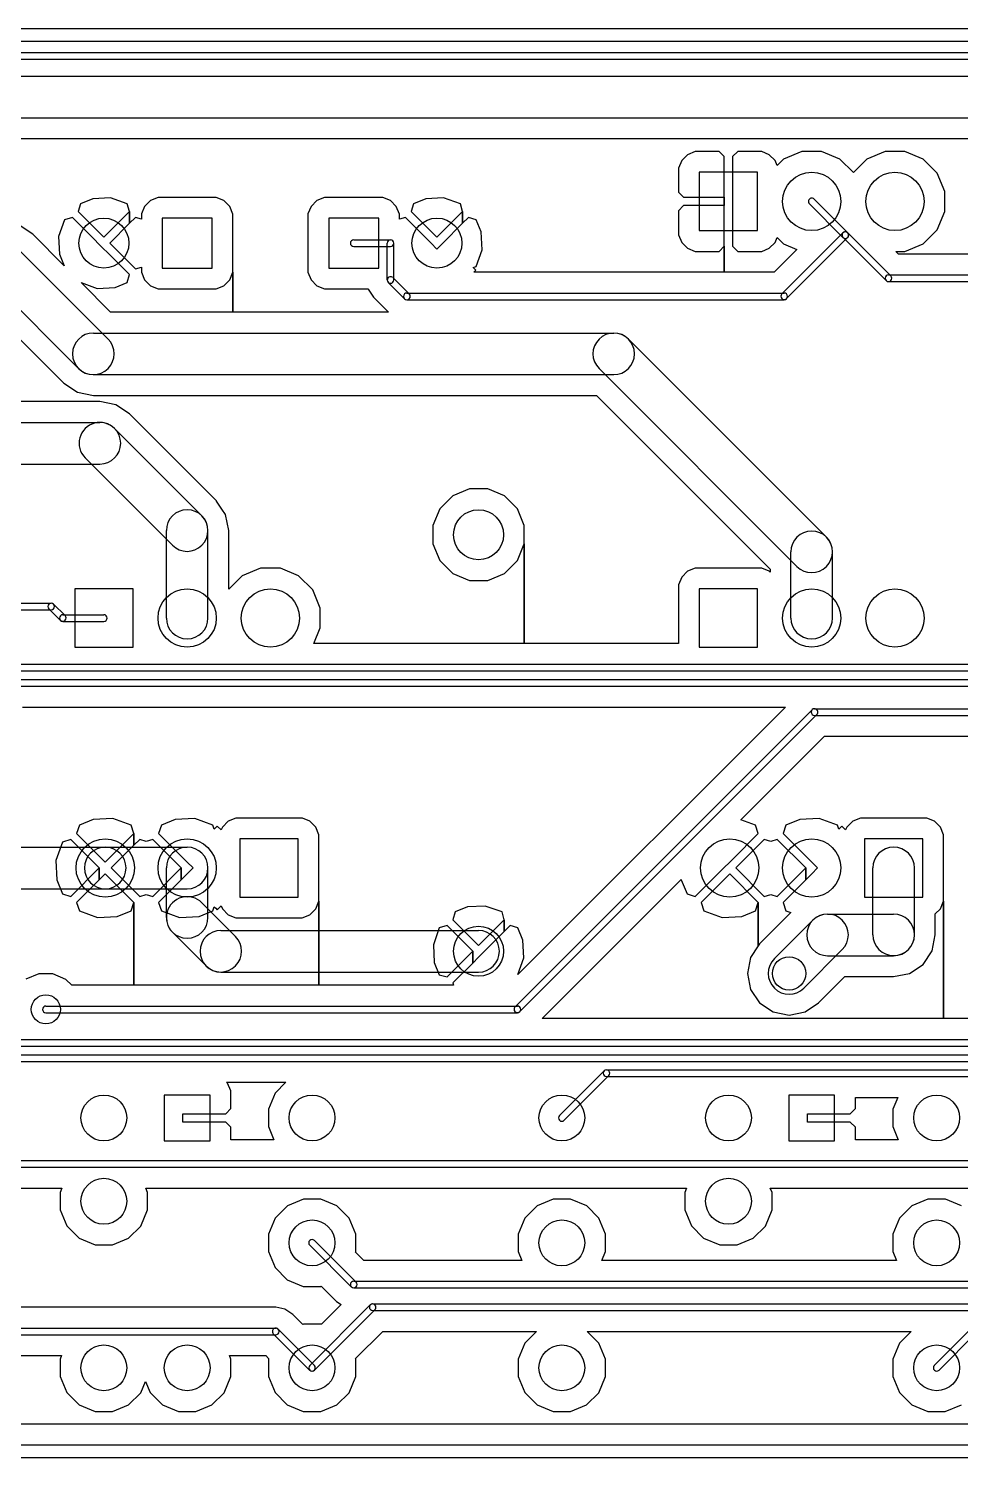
# Model space of a CAD drawing. Extents: x 9925 to 76075, y 35595 to 52745.
# Drawn here: x 33596 to 44786, y 35595 to 52745 of the extents above; entities that cross this region are included whole.
import ezdxf

# ---------------------------------------------------------------- set-up
doc = ezdxf.new("R2010")
doc.units = 0
doc.layers.add('BLACK', color=1, linetype='CONTINUOUS')

msp = doc.modelspace()

# ---------------------------------------------------------------- linework, layer by layer
at = {"layer": 'BLACK'}
for p, q in [((10000, 52745), (75000, 52745)), ((10000, 52595), (75000, 52595)), ((22748, 52458), (47752, 52458)), ((22748, 52378), (47752, 52378)), ((31246, 52174), (46246, 52174)), ((31246, 51674), (46246, 51674)), ((32549, 51424), (46033, 51424)), ((32549, 51424), (46033, 51424)), ((41439, 51161), (41401, 51069)), ((41439, 51161), (41401, 51069)), ((41509, 51231), (41439, 51161)), ((41509, 51231), (41439, 51161)), ((41600, 51269), (41509, 51231)), ((41600, 51269), (41509, 51231)), ((41699, 51269), (41600, 51269)), ((41699, 51269), (41600, 51269)), ((41888, 51270), (41699, 51269)), ((41888, 51270), (41699, 51269)), ((41950, 51208), (41888, 51270)), ((41950, 51208), (41888, 51270)), ((41950, 50720), (41950, 51208)), ((41950, 50720), (41950, 51208)), ((42112, 51270), (42050, 51208)), ((42112, 51270), (42050, 51208)), ((42050, 51208), (42050, 50770)), ((42050, 51208), (42050, 50770)), ((42301, 51269), (42112, 51270)), ((42301, 51269), (42112, 51270)), ((42400, 51269), (42301, 51269)), ((42400, 51269), (42301, 51269)), ((42491, 51231), (42400, 51269)), ((42491, 51231), (42400, 51269)), ((42561, 51161), (42491, 51231)), ((42561, 51161), (42491, 51231)), ((42585, 51103), (42561, 51161)), ((42585, 51103), (42561, 51161)), ((42661, 51178), (42585, 51103)), ((42661, 51178), (42585, 51103)), ((42881, 51269), (42661, 51178)), ((42881, 51269), (42661, 51178)), ((43119, 51269), (42881, 51269)), ((43119, 51269), (42881, 51269)), ((43339, 51178), (43119, 51269)), ((43339, 51178), (43119, 51269)), ((43500, 51017), (43339, 51178)), ((43500, 51017), (43339, 51178)), ((43661, 51178), (43500, 51017)), ((43661, 51178), (43500, 51017)), ((43881, 51269), (43661, 51178)), ((43881, 51269), (43661, 51178)), ((44119, 51269), (43881, 51269)), ((44119, 51269), (43881, 51269)), ((44339, 51178), (44119, 51269)), ((44339, 51178), (44119, 51269)), ((44508, 51009), (44339, 51178)), ((44508, 51009), (44339, 51178)), ((41401, 51069), (41400, 50782)), ((41401, 51069), (41400, 50782)), ((42350, 51020), (41650, 51020)), ((41650, 51020), (41650, 50320)), ((42350, 50320), (42350, 51020)), ((44599, 50789), (44508, 51009)), ((44599, 50789), (44508, 51009)), ((41400, 50782), (41462, 50720)), ((41400, 50782), (41462, 50720)), ((42050, 50770), (42050, 50720)), ((42050, 50770), (42050, 50720)), ((44599, 50551), (44599, 50789)), ((44599, 50551), (44599, 50789)), ((34219, 50642), (34192, 50548)), ((34219, 50642), (34192, 50548)), ((34366, 50702), (34219, 50642)), ((34366, 50702), (34219, 50642)), ((34579, 50713), (34366, 50702)), ((34579, 50713), (34366, 50702)), ((34781, 50642), (34579, 50713)), ((34781, 50642), (34579, 50713)), ((34808, 50548), (34781, 50642)), ((34808, 50548), (34781, 50642)), ((34989, 50611), (34951, 50520)), ((34989, 50611), (34951, 50520)), ((35059, 50681), (34989, 50611)), ((35059, 50681), (34989, 50611)), ((35151, 50719), (35059, 50681)), ((35151, 50719), (35059, 50681)), ((35751, 50719), (35151, 50719)), ((35751, 50719), (35151, 50719)), ((35850, 50719), (35751, 50719)), ((35850, 50719), (35751, 50719)), ((35941, 50681), (35850, 50719)), ((35941, 50681), (35850, 50719)), ((36011, 50611), (35941, 50681)), ((36011, 50611), (35941, 50681)), ((36049, 50519), (36011, 50611)), ((36049, 50519), (36011, 50611)), ((36989, 50611), (36951, 50520)), ((36989, 50611), (36951, 50520)), ((37059, 50681), (36989, 50611)), ((37059, 50681), (36989, 50611)), ((37151, 50719), (37059, 50681)), ((37151, 50719), (37059, 50681)), ((37751, 50719), (37151, 50719)), ((37751, 50719), (37151, 50719)), ((37850, 50719), (37751, 50719)), ((37850, 50719), (37751, 50719)), ((37941, 50681), (37850, 50719)), ((37941, 50681), (37850, 50719)), ((38011, 50611), (37941, 50681)), ((38011, 50611), (37941, 50681)), ((38049, 50519), (38011, 50611)), ((38049, 50519), (38011, 50611)), ((38219, 50642), (38192, 50548)), ((38219, 50642), (38192, 50548)), ((38366, 50702), (38219, 50642)), ((38366, 50702), (38219, 50642)), ((38579, 50713), (38366, 50702)), ((38579, 50713), (38366, 50702)), ((38781, 50642), (38579, 50713)), ((38781, 50642), (38579, 50713)), ((38808, 50548), (38781, 50642)), ((38808, 50548), (38781, 50642)), ((41462, 50620), (41400, 50558)), ((41462, 50620), (41400, 50558)), ((41462, 50720), (41950, 50720)), ((41462, 50720), (41950, 50720)), ((41950, 50620), (41462, 50620)), ((41950, 50620), (41462, 50620)), ((41950, 50620), (41950, 50720)), ((41950, 50720), (41950, 50620)), ((41950, 50620), (41950, 50720)), ((41950, 50720), (41950, 50620)), ((41950, 50132), (41950, 50620)), ((41950, 50132), (41950, 50620)), ((42050, 50720), (42050, 50620)), ((42050, 50720), (42050, 50620)), ((42050, 50620), (42050, 50570)), ((42050, 50620), (42050, 50570)), ((43375, 50238), (42972, 50641)), ((43432, 50295), (43029, 50698)), ((34028, 50451), (33957, 50249)), ((34028, 50451), (33957, 50249)), ((34122, 50478), (34028, 50451)), ((34122, 50478), (34028, 50451)), ((34394, 50205), (34122, 50478)), ((34394, 50205), (34122, 50478)), ((34192, 50548), (34500, 50241)), ((34192, 50548), (34500, 50241)), ((34500, 50241), (34808, 50548)), ((34500, 50241), (34808, 50548)), ((34808, 50408), (34808, 50548)), ((34808, 50548), (34808, 50408)), ((34808, 50408), (34808, 50548)), ((34808, 50548), (34808, 50408)), ((34878, 50478), (34808, 50408)), ((34878, 50478), (34808, 50408)), ((34951, 50458), (34878, 50478)), ((34951, 50458), (34878, 50478)), ((34951, 50520), (34951, 50458)), ((34951, 50520), (34951, 50458)), ((35800, 50470), (35200, 50470)), ((35200, 50470), (35200, 49870)), ((35800, 49870), (35800, 50470)), ((36049, 49919), (36049, 50519)), ((36049, 49919), (36049, 50519)), ((36951, 50520), (36951, 50421)), ((36951, 50520), (36951, 50421)), ((36951, 50421), (36951, 49821)), ((36951, 50421), (36951, 49821)), ((37200, 50470), (37200, 49870)), ((37800, 50470), (37200, 50470)), ((37800, 49870), (37800, 50470)), ((38049, 50458), (38049, 50519)), ((38049, 50458), (38049, 50519)), ((38122, 50478), (38049, 50458)), ((38122, 50478), (38049, 50458)), ((38394, 50205), (38122, 50478)), ((38394, 50205), (38122, 50478)), ((38192, 50548), (38500, 50241)), ((38192, 50548), (38500, 50241)), ((38500, 50241), (38808, 50548)), ((38500, 50241), (38808, 50548)), ((38808, 50408), (38808, 50548)), ((38808, 50548), (38808, 50408)), ((38808, 50408), (38808, 50548)), ((38808, 50548), (38808, 50408)), ((38878, 50478), (38808, 50408)), ((38878, 50478), (38808, 50408)), ((38972, 50451), (38878, 50478)), ((38972, 50451), (38878, 50478)), ((39032, 50304), (38972, 50451)), ((39032, 50304), (38972, 50451)), ((41400, 50558), (41401, 50271)), ((41400, 50558), (41401, 50271)), ((42050, 50570), (42050, 50132)), ((42050, 50570), (42050, 50132)), ((44508, 50331), (44599, 50551)), ((44508, 50331), (44599, 50551)), ((33645, 50278), (33483, 50386)), ((33645, 50278), (33483, 50386)), ((34024, 49899), (33645, 50278)), ((34024, 49899), (33645, 50278)), ((34808, 50408), (34571, 50170)), ((34808, 50408), (34571, 50170)), ((38808, 50408), (38571, 50170)), ((38808, 50408), (38571, 50170)), ((39043, 50091), (39032, 50304)), ((39043, 50091), (39032, 50304)), ((41401, 50271), (41439, 50179)), ((41401, 50271), (41439, 50179)), ((41650, 50320), (42350, 50320)), ((43375, 50294), (42641, 49560)), ((43950, 49776), (43432, 50294)), ((44339, 50162), (44508, 50331)), ((44339, 50162), (44508, 50331)), ((33468, 50101), (34550, 49019)), ((33957, 50249), (33968, 50036)), ((33957, 50249), (33968, 50036)), ((34429, 50170), (34394, 50205)), ((34429, 50170), (34394, 50205)), ((34500, 50099), (34429, 50170)), ((34500, 50099), (34429, 50170)), ((34535, 50064), (34500, 50099)), ((34535, 50064), (34500, 50099)), ((34571, 50170), (34878, 49862)), ((34571, 50170), (34878, 49862)), ((37500, 50210), (37942, 50210)), ((37500, 50130), (37942, 50130)), ((37903, 49728), (37903, 50170)), ((37983, 49728), (37983, 50170)), ((38429, 50170), (38394, 50205)), ((38429, 50170), (38394, 50205)), ((38500, 50099), (38429, 50170)), ((38500, 50099), (38429, 50170)), ((38571, 50170), (38500, 50099)), ((38571, 50170), (38500, 50099)), ((38972, 49889), (39043, 50091)), ((38972, 49889), (39043, 50091)), ((41439, 50179), (41509, 50109)), ((41439, 50179), (41509, 50109)), ((41509, 50109), (41600, 50071)), ((41509, 50109), (41600, 50071)), ((41888, 50070), (41950, 50132)), ((41888, 50070), (41950, 50132)), ((41950, 49821), (41950, 50132)), ((41950, 50132), (41950, 49821)), ((41950, 49821), (41950, 50132)), ((41950, 50132), (41950, 49821)), ((42050, 50132), (42112, 50070)), ((42050, 50132), (42112, 50070)), ((42400, 50071), (42491, 50109)), ((42400, 50071), (42491, 50109)), ((42491, 50109), (42561, 50179)), ((42491, 50109), (42561, 50179)), ((42822, 50095), (42549, 49821)), ((42822, 50095), (42549, 49821)), ((42561, 50179), (42585, 50238)), ((42561, 50179), (42585, 50238)), ((42585, 50238), (42661, 50162)), ((42585, 50238), (42661, 50162)), ((42661, 50162), (42822, 50095)), ((42661, 50162), (42822, 50095)), ((43431, 50238), (42697, 49504)), ((43894, 49720), (43376, 50238)), ((44119, 50071), (44339, 50162)), ((44119, 50071), (44339, 50162)), ((33968, 50036), (34024, 49899)), ((33968, 50036), (34024, 49899)), ((34808, 49792), (34535, 50064)), ((34808, 49792), (34535, 50064)), ((36049, 49820), (36049, 49919)), ((36049, 49820), (36049, 49919)), ((41600, 50071), (41699, 50071)), ((41600, 50071), (41699, 50071)), ((41699, 50071), (41888, 50070)), ((41699, 50071), (41888, 50070)), ((42112, 50070), (42301, 50071)), ((42112, 50070), (42301, 50071)), ((42301, 50071), (42400, 50071)), ((42301, 50071), (42400, 50071)), ((44042, 50038), (44009, 50071)), ((44009, 50071), (44119, 50071)), ((44042, 50038), (44009, 50071)), ((44009, 50071), (44119, 50071)), ((49068, 50038), (44042, 50038)), ((49068, 50038), (44042, 50038)), ((33114, 49747), (34196, 48665)), ((34781, 49698), (34808, 49792)), ((34781, 49698), (34808, 49792)), ((34878, 49862), (34951, 49883)), ((34878, 49862), (34951, 49883)), ((34951, 49883), (34951, 49821)), ((34951, 49883), (34951, 49821)), ((34951, 49821), (34989, 49729)), ((34951, 49821), (34989, 49729)), ((35200, 49870), (35800, 49870)), ((36011, 49729), (36049, 49820)), ((36011, 49729), (36049, 49820)), ((36049, 49341), (36049, 49820)), ((36049, 49820), (36049, 49341)), ((36049, 49341), (36049, 49820)), ((36049, 49820), (36049, 49341)), ((36951, 49821), (36989, 49729)), ((36951, 49821), (36989, 49729)), ((37200, 49870), (37800, 49870)), ((38167, 49560), (37972, 49755)), ((38933, 49878), (38972, 49889)), ((38933, 49878), (38972, 49889)), ((38966, 49845), (38933, 49878)), ((38966, 49845), (38933, 49878)), ((38942, 49821), (38966, 49845)), ((38942, 49821), (38966, 49845)), ((39043, 49821), (38942, 49821)), ((39043, 49821), (38942, 49821)), ((41950, 49821), (39043, 49821)), ((41950, 49821), (39043, 49821)), ((42549, 49821), (41950, 49821)), ((42549, 49821), (41950, 49821)), ((43922, 49788), (52420, 49788)), ((34581, 49341), (34227, 49696)), ((34227, 49696), (34421, 49627)), ((34581, 49341), (34227, 49696)), ((34227, 49696), (34421, 49627)), ((34421, 49627), (34634, 49638)), ((34421, 49627), (34634, 49638)), ((34634, 49638), (34781, 49698)), ((34634, 49638), (34781, 49698)), ((34989, 49729), (35059, 49659)), ((34989, 49729), (35059, 49659)), ((35059, 49659), (35150, 49621)), ((35059, 49659), (35150, 49621)), ((35150, 49621), (35249, 49621)), ((35150, 49621), (35249, 49621)), ((35249, 49621), (35849, 49621)), ((35249, 49621), (35849, 49621)), ((35849, 49621), (35941, 49659)), ((35849, 49621), (35941, 49659)), ((35941, 49659), (36011, 49729)), ((35941, 49659), (36011, 49729)), ((36989, 49729), (37059, 49659)), ((36989, 49729), (37059, 49659)), ((37059, 49659), (37150, 49621)), ((37059, 49659), (37150, 49621)), ((37150, 49621), (37249, 49621)), ((37150, 49621), (37249, 49621)), ((37249, 49621), (37674, 49621)), ((37249, 49621), (37674, 49621)), ((37674, 49621), (37675, 49616)), ((37674, 49621), (37675, 49616)), ((37675, 49616), (37738, 49522)), ((37675, 49616), (37738, 49522)), ((38110, 49503), (37915, 49698)), ((38139, 49571), (42669, 49571)), ((43922, 49708), (52420, 49708)), ((33083, 49424), (34018, 48490)), ((33083, 49424), (34018, 48490)), ((37738, 49522), (37919, 49341)), ((37738, 49522), (37919, 49341)), ((38139, 49491), (42669, 49491)), ((36049, 49341), (34581, 49341)), ((36049, 49341), (34581, 49341)), ((37919, 49341), (36049, 49341)), ((37919, 49341), (36049, 49341)), ((34374, 49091), (40622, 49091)), ((40800, 49018), (43176, 46642)), ((34374, 48591), (40622, 48591)), ((40446, 48664), (42822, 46288)), ((34018, 48490), (34020, 48487)), ((34018, 48490), (34020, 48487)), ((34020, 48487), (34182, 48380)), ((34020, 48487), (34182, 48380)), ((34182, 48380), (34183, 48379)), ((34182, 48380), (34183, 48379)), ((34183, 48379), (34374, 48341)), ((34183, 48379), (34374, 48341)), ((34447, 48268), (32550, 48268)), ((34447, 48268), (32550, 48268)), ((34374, 48341), (40415, 48341)), ((34374, 48341), (40415, 48341)), ((34452, 48269), (34447, 48268)), ((34452, 48269), (34447, 48268)), ((34644, 48230), (34452, 48269)), ((34644, 48230), (34452, 48269)), ((34806, 48122), (34644, 48230)), ((34806, 48122), (34644, 48230)), ((40415, 48341), (42500, 46257)), ((40415, 48341), (42500, 46257)), ((35851, 47076), (34806, 48122)), ((35851, 47076), (34806, 48122)), ((28668, 48018), (34452, 48018)), ((35677, 46897), (34629, 47945)), ((28668, 47518), (34452, 47518)), ((35323, 46543), (34275, 47591)), ((38891, 47219), (38689, 47135)), ((38891, 47219), (38689, 47135)), ((39109, 47219), (38891, 47219)), ((39109, 47219), (38891, 47219)), ((39311, 47135), (39109, 47219)), ((39311, 47135), (39109, 47219)), ((35854, 47074), (35851, 47076)), ((35854, 47074), (35851, 47076)), ((35918, 46977), (35854, 47074)), ((35918, 46977), (35854, 47074)), ((38689, 47135), (38535, 46981)), ((38689, 47135), (38535, 46981)), ((39465, 46981), (39311, 47135)), ((39465, 46981), (39311, 47135)), ((35962, 46912), (35918, 46977)), ((35962, 46912), (35918, 46977)), ((35962, 46911), (35962, 46912)), ((35962, 46911), (35962, 46912)), ((36001, 46720), (35962, 46911)), ((36001, 46720), (35962, 46911)), ((38535, 46981), (38451, 46779)), ((38535, 46981), (38451, 46779)), ((39549, 46779), (39465, 46981)), ((39549, 46779), (39465, 46981)), ((35250, 45670), (35250, 46720)), ((35750, 45670), (35750, 46720)), ((36000, 46716), (36000, 46720)), ((36000, 46720), (36001, 46720)), ((36000, 46716), (36000, 46720)), ((36000, 46720), (36001, 46720)), ((36000, 46017), (36000, 46716)), ((36000, 46017), (36000, 46716)), ((38451, 46779), (38451, 46561)), ((38451, 46779), (38451, 46561)), ((39549, 46561), (39549, 46779)), ((39549, 46561), (39549, 46779)), ((38451, 46561), (38535, 46359)), ((38451, 46561), (38535, 46359)), ((39465, 46359), (39549, 46561)), ((39465, 46359), (39549, 46561)), ((39549, 45366), (39549, 46561)), ((39549, 46561), (39549, 45366)), ((39549, 45366), (39549, 46561)), ((39549, 46561), (39549, 45366)), ((38535, 46359), (38689, 46205)), ((38535, 46359), (38689, 46205)), ((39311, 46205), (39465, 46359)), ((39311, 46205), (39465, 46359)), ((42750, 45670), (42750, 46464)), ((43250, 45670), (43250, 46464)), ((36161, 46178), (36000, 46017)), ((36161, 46178), (36000, 46017)), ((36381, 46269), (36161, 46178)), ((36381, 46269), (36161, 46178)), ((36619, 46269), (36381, 46269)), ((36619, 46269), (36381, 46269)), ((36839, 46178), (36619, 46269)), ((36839, 46178), (36619, 46269)), ((37008, 46009), (36839, 46178)), ((37008, 46009), (36839, 46178)), ((38689, 46205), (38891, 46121)), ((38689, 46205), (38891, 46121)), ((39109, 46121), (39311, 46205)), ((39109, 46121), (39311, 46205)), ((41439, 46161), (41401, 46070)), ((41439, 46161), (41401, 46070)), ((41509, 46231), (41439, 46161)), ((41509, 46231), (41439, 46161)), ((41601, 46269), (41509, 46231)), ((41601, 46269), (41509, 46231)), ((42301, 46269), (41601, 46269)), ((42301, 46269), (41601, 46269)), ((42400, 46269), (42301, 46269)), ((42400, 46269), (42301, 46269)), ((42491, 46231), (42400, 46269)), ((42491, 46231), (42400, 46269)), ((42500, 46222), (42491, 46231)), ((42500, 46222), (42491, 46231)), ((42500, 46257), (42500, 46222)), ((42500, 46257), (42500, 46222)), ((34850, 46020), (34150, 46020)), ((34150, 46020), (34150, 45320)), ((34850, 45320), (34850, 46020)), ((37099, 45789), (37008, 46009)), ((37099, 45789), (37008, 46009)), ((38891, 46121), (39109, 46121)), ((38891, 46121), (39109, 46121)), ((41401, 46070), (41401, 45971)), ((41401, 46070), (41401, 45971)), ((41401, 45971), (41401, 45366)), ((41401, 45971), (41401, 45366)), ((42350, 46020), (41650, 46020)), ((41650, 46020), (41650, 45320)), ((42350, 45320), (42350, 46020)), ((32308, 45849), (33868, 45849)), ((33896, 45838), (34035, 45699)), ((32308, 45769), (33868, 45769)), ((33839, 45781), (33978, 45642)), ((34007, 45710), (34499, 45710)), ((34007, 45630), (34499, 45630)), ((37099, 45551), (37099, 45789)), ((37099, 45551), (37099, 45789)), ((37022, 45366), (37099, 45551)), ((37022, 45366), (37099, 45551)), ((34150, 45320), (34850, 45320)), ((39549, 45366), (37022, 45366)), ((39549, 45366), (37022, 45366)), ((41401, 45366), (39549, 45366)), ((41401, 45366), (39549, 45366)), ((41650, 45320), (42350, 45320)), ((22938, 45116), (45724, 45116)), ((22938, 45036), (45724, 45036)), ((33401, 44932), (46463, 44932)), ((33401, 44852), (46463, 44852)), ((33521, 44602), (42684, 44602)), ((33521, 44602), (42684, 44602)), ((42684, 44602), (39472, 41391)), ((42684, 44602), (39472, 41391)), ((39437, 41002), (43005, 44570)), ((39493, 40946), (43061, 44514)), ((43034, 44582), (46584, 44582)), ((43034, 44502), (46584, 44502)), ((42149, 43248), (43154, 44252)), ((42149, 43248), (43154, 44252)), ((43154, 44252), (46584, 44252)), ((43154, 44252), (46584, 44252)), ((34372, 43252), (34206, 43183)), ((34372, 43252), (34206, 43183)), ((34607, 43263), (34372, 43252)), ((34607, 43263), (34372, 43252)), ((34826, 43183), (34607, 43263)), ((34826, 43183), (34607, 43263)), ((35356, 43252), (35190, 43183)), ((35356, 43252), (35190, 43183)), ((35591, 43263), (35356, 43252)), ((35591, 43263), (35356, 43252)), ((35810, 43183), (35591, 43263)), ((35810, 43183), (35591, 43263)), ((35993, 43231), (35923, 43161)), ((35993, 43231), (35923, 43161)), ((36085, 43269), (35993, 43231)), ((36085, 43269), (35993, 43231)), ((36785, 43269), (36085, 43269)), ((36785, 43269), (36085, 43269)), ((36884, 43269), (36785, 43269)), ((36884, 43269), (36785, 43269)), ((36975, 43231), (36884, 43269)), ((36975, 43231), (36884, 43269)), ((37045, 43161), (36975, 43231)), ((37045, 43161), (36975, 43231)), ((42326, 43183), (42149, 43248)), ((42326, 43183), (42149, 43248)), ((42856, 43252), (42690, 43183)), ((42856, 43252), (42690, 43183)), ((43091, 43263), (42856, 43252)), ((43091, 43263), (42856, 43252)), ((43310, 43183), (43091, 43263)), ((43310, 43183), (43091, 43263)), ((43493, 43231), (43423, 43161)), ((43493, 43231), (43423, 43161)), ((43585, 43269), (43493, 43231)), ((43585, 43269), (43493, 43231)), ((44285, 43269), (43585, 43269)), ((44285, 43269), (43585, 43269)), ((44384, 43269), (44285, 43269)), ((44384, 43269), (44285, 43269)), ((44475, 43231), (44384, 43269)), ((44475, 43231), (44384, 43269)), ((44545, 43161), (44475, 43231)), ((44545, 43161), (44475, 43231)), ((34206, 43183), (34173, 43084)), ((34206, 43183), (34173, 43084)), ((34173, 43084), (34516, 42741)), ((34173, 43084), (34516, 42741)), ((34516, 42741), (34859, 43084)), ((34516, 42741), (34859, 43084)), ((34859, 43084), (34826, 43183)), ((34859, 43084), (34826, 43183)), ((34859, 42942), (34859, 43084)), ((34859, 43084), (34859, 42942)), ((34859, 42942), (34859, 43084)), ((34859, 43084), (34859, 42942)), ((35190, 43183), (35157, 43084)), ((35190, 43183), (35157, 43084)), ((35157, 43084), (35465, 42776)), ((35157, 43084), (35465, 42776)), ((35825, 43137), (35810, 43183)), ((35825, 43137), (35810, 43183)), ((35861, 43172), (35825, 43137)), ((35861, 43172), (35825, 43137)), ((35907, 43126), (35861, 43172)), ((35907, 43126), (35861, 43172)), ((35923, 43161), (35907, 43126)), ((35923, 43161), (35907, 43126)), ((37083, 43069), (37045, 43161)), ((37083, 43069), (37045, 43161)), ((37083, 42369), (37083, 43069)), ((37083, 42369), (37083, 43069)), ((42051, 42776), (42359, 43084)), ((42051, 42776), (42359, 43084)), ((42359, 43084), (42326, 43183)), ((42359, 43084), (42326, 43183)), ((42690, 43183), (42657, 43084)), ((42690, 43183), (42657, 43084)), ((42657, 43084), (42965, 42776)), ((42657, 43084), (42965, 42776)), ((43325, 43137), (43310, 43183)), ((43325, 43137), (43310, 43183)), ((43361, 43172), (43325, 43137)), ((43361, 43172), (43325, 43137)), ((43407, 43126), (43361, 43172)), ((43407, 43126), (43361, 43172)), ((43423, 43161), (43407, 43126)), ((43423, 43161), (43407, 43126)), ((44583, 43069), (44545, 43161)), ((44583, 43069), (44545, 43161)), ((44583, 42369), (44583, 43069)), ((44583, 42369), (44583, 43069)), ((32500, 42920), (34516, 42920)), ((34003, 42980), (33923, 42761)), ((34003, 42980), (33923, 42761)), ((34102, 43013), (34003, 42980)), ((34102, 43013), (34003, 42980)), ((34445, 42670), (34102, 43013)), ((34445, 42670), (34102, 43013)), ((34516, 42920), (35500, 42920)), ((34859, 42942), (34587, 42670)), ((34859, 42942), (34587, 42670)), ((34930, 43013), (34859, 42942)), ((34930, 43013), (34859, 42942)), ((35008, 42987), (34930, 43013)), ((35008, 42987), (34930, 43013)), ((35086, 43013), (35008, 42987)), ((35086, 43013), (35008, 42987)), ((35429, 42670), (35086, 43013)), ((35429, 42670), (35086, 43013)), ((36134, 43020), (36134, 42320)), ((36834, 43020), (36134, 43020)), ((36834, 42320), (36834, 43020)), ((42430, 43013), (42087, 42670)), ((42430, 43013), (42087, 42670)), ((42508, 42987), (42430, 43013)), ((42508, 42987), (42430, 43013)), ((42586, 43013), (42508, 42987)), ((42586, 43013), (42508, 42987)), ((42929, 42670), (42586, 43013)), ((42929, 42670), (42586, 43013)), ((43634, 43020), (43634, 42320)), ((44334, 43020), (43634, 43020)), ((44334, 42320), (44334, 43020)), ((33923, 42761), (33934, 42526)), ((33923, 42761), (33934, 42526)), ((35465, 42776), (35500, 42741)), ((35465, 42776), (35500, 42741)), ((35500, 42741), (35571, 42670)), ((35500, 42741), (35571, 42670)), ((41945, 42670), (42016, 42741)), ((41945, 42670), (42016, 42741)), ((42016, 42741), (42051, 42776)), ((42016, 42741), (42051, 42776)), ((42965, 42776), (43000, 42741)), ((42965, 42776), (43000, 42741)), ((43000, 42741), (43071, 42670)), ((43000, 42741), (43071, 42670)), ((34102, 42327), (34445, 42670)), ((34102, 42327), (34445, 42670)), ((34445, 42528), (34445, 42670)), ((34445, 42670), (34445, 42528)), ((34445, 42528), (34445, 42670)), ((34445, 42670), (34445, 42528)), ((34516, 42599), (34445, 42528)), ((34516, 42599), (34445, 42528)), ((34859, 42256), (34516, 42599)), ((34859, 42256), (34516, 42599)), ((34587, 42670), (34930, 42327)), ((34587, 42670), (34930, 42327)), ((35086, 42327), (35429, 42670)), ((35086, 42327), (35429, 42670)), ((35250, 42076), (35250, 42670)), ((35429, 42528), (35429, 42670)), ((35429, 42670), (35429, 42528)), ((35429, 42528), (35429, 42670)), ((35429, 42670), (35429, 42528)), ((35465, 42564), (35429, 42528)), ((35465, 42564), (35429, 42528)), ((35500, 42599), (35465, 42564)), ((35500, 42599), (35465, 42564)), ((35571, 42670), (35500, 42599)), ((35571, 42670), (35500, 42599)), ((35750, 42076), (35750, 42670)), ((39764, 40862), (41433, 42532)), ((39764, 40862), (41433, 42532)), ((41433, 42532), (41434, 42526)), ((41433, 42532), (41434, 42526)), ((41602, 42327), (41910, 42635)), ((41602, 42327), (41910, 42635)), ((42016, 42599), (41673, 42256)), ((42016, 42599), (41673, 42256)), ((41910, 42635), (41945, 42670)), ((41910, 42635), (41945, 42670)), ((42359, 42256), (42016, 42599)), ((42359, 42256), (42016, 42599)), ((42087, 42670), (42430, 42327)), ((42087, 42670), (42430, 42327)), ((42586, 42327), (42929, 42670)), ((42586, 42327), (42929, 42670)), ((42929, 42528), (42929, 42670)), ((42929, 42670), (42929, 42528)), ((42929, 42528), (42929, 42670)), ((42929, 42670), (42929, 42528)), ((42965, 42564), (42929, 42528)), ((42965, 42564), (42929, 42528)), ((43000, 42599), (42965, 42564)), ((43000, 42599), (42965, 42564)), ((43071, 42670), (43000, 42599)), ((43071, 42670), (43000, 42599)), ((43734, 41868), (43734, 42670)), ((44234, 41868), (44234, 42670)), ((32500, 42420), (34516, 42420)), ((33934, 42526), (34003, 42360)), ((33934, 42526), (34003, 42360)), ((34445, 42528), (34173, 42256)), ((34445, 42528), (34173, 42256)), ((34516, 42420), (35500, 42420)), ((35429, 42528), (35157, 42256)), ((35429, 42528), (35157, 42256)), ((37083, 42270), (37083, 42369)), ((37083, 42270), (37083, 42369)), ((41434, 42526), (41503, 42360)), ((41434, 42526), (41503, 42360)), ((42929, 42528), (42657, 42256)), ((42929, 42528), (42657, 42256)), ((44583, 42270), (44583, 42369)), ((44583, 42270), (44583, 42369)), ((34003, 42360), (34102, 42327)), ((34003, 42360), (34102, 42327)), ((34173, 42256), (34206, 42157)), ((34173, 42256), (34206, 42157)), ((34826, 42157), (34859, 42256)), ((34826, 42157), (34859, 42256)), ((34859, 41263), (34859, 42256)), ((34859, 42256), (34859, 41263)), ((34859, 41263), (34859, 42256)), ((34859, 42256), (34859, 41263)), ((34930, 42327), (35008, 42353)), ((34930, 42327), (35008, 42353)), ((35008, 42353), (35086, 42327)), ((35008, 42353), (35086, 42327)), ((35157, 42256), (35190, 42157)), ((35157, 42256), (35190, 42157)), ((36081, 41848), (35677, 42252)), ((35810, 42157), (35825, 42204)), ((35810, 42157), (35825, 42204)), ((35825, 42204), (35843, 42186)), ((35825, 42204), (35843, 42186)), ((35861, 42168), (35908, 42216)), ((35861, 42168), (35908, 42216)), ((35908, 42216), (35923, 42179)), ((35908, 42216), (35923, 42179)), ((36134, 42320), (36834, 42320)), ((37045, 42179), (37083, 42270)), ((37045, 42179), (37083, 42270)), ((37083, 41263), (37083, 42270)), ((37083, 42270), (37083, 41263)), ((37083, 41263), (37083, 42270)), ((37083, 42270), (37083, 41263)), ((38866, 42202), (38719, 42142)), ((38866, 42202), (38719, 42142)), ((39079, 42213), (38866, 42202)), ((39079, 42213), (38866, 42202)), ((39281, 42142), (39079, 42213)), ((39281, 42142), (39079, 42213)), ((41503, 42360), (41602, 42327)), ((41503, 42360), (41602, 42327)), ((41673, 42256), (41706, 42157)), ((41673, 42256), (41706, 42157)), ((42326, 42157), (42359, 42256)), ((42326, 42157), (42359, 42256)), ((42359, 41737), (42359, 42256)), ((42359, 42256), (42359, 41737)), ((42359, 41737), (42359, 42256)), ((42359, 42256), (42359, 41737)), ((42430, 42327), (42508, 42353)), ((42430, 42327), (42508, 42353)), ((42508, 42353), (42586, 42327)), ((42508, 42353), (42586, 42327)), ((42657, 42256), (42690, 42157)), ((42657, 42256), (42690, 42157)), ((43634, 42320), (44334, 42320)), ((44545, 42179), (44583, 42270)), ((44545, 42179), (44583, 42270)), ((44583, 40862), (44583, 42270)), ((44583, 42270), (44583, 40862)), ((44583, 40862), (44583, 42270)), ((44583, 42270), (44583, 40862)), ((34206, 42157), (34425, 42077)), ((34206, 42157), (34425, 42077)), ((34425, 42077), (34660, 42088)), ((34425, 42077), (34660, 42088)), ((34660, 42088), (34826, 42157)), ((34660, 42088), (34826, 42157)), ((35190, 42157), (35409, 42077)), ((35190, 42157), (35409, 42077)), ((35409, 42077), (35644, 42088)), ((35409, 42077), (35644, 42088)), ((35644, 42088), (35810, 42157)), ((35644, 42088), (35810, 42157)), ((35843, 42186), (35861, 42168)), ((35843, 42186), (35861, 42168)), ((35923, 42179), (35993, 42109)), ((35923, 42179), (35993, 42109)), ((35993, 42109), (36084, 42071)), ((35993, 42109), (36084, 42071)), ((36084, 42071), (36183, 42071)), ((36084, 42071), (36183, 42071)), ((36183, 42071), (36883, 42071)), ((36183, 42071), (36883, 42071)), ((36883, 42071), (36975, 42109)), ((36883, 42071), (36975, 42109)), ((36975, 42109), (37045, 42179)), ((36975, 42109), (37045, 42179)), ((38719, 42142), (38692, 42048)), ((38719, 42142), (38692, 42048)), ((38692, 42048), (39000, 41741)), ((38692, 42048), (39000, 41741)), ((39000, 41741), (39308, 42048)), ((39000, 41741), (39308, 42048)), ((39308, 42048), (39281, 42142)), ((39308, 42048), (39281, 42142)), ((39308, 41908), (39308, 42048)), ((39308, 42048), (39308, 41908)), ((39308, 41908), (39308, 42048)), ((39308, 42048), (39308, 41908)), ((41706, 42157), (41925, 42077)), ((41706, 42157), (41925, 42077)), ((41925, 42077), (42160, 42088)), ((41925, 42077), (42160, 42088)), ((42160, 42088), (42326, 42157)), ((42160, 42088), (42326, 42157)), ((42750, 42135), (42374, 41759)), ((42750, 42135), (42374, 41759)), ((43013, 42043), (42552, 41582)), ((42690, 42157), (42750, 42135)), ((42690, 42157), (42750, 42135)), ((43190, 42117), (43984, 42117)), ((44484, 42118), (44545, 42179)), ((44484, 42118), (44545, 42179)), ((44484, 41867), (44484, 42118)), ((44484, 41867), (44484, 42118)), ((35727, 41494), (35323, 41898)), ((35905, 41920), (38999, 41920)), ((38528, 41951), (38457, 41749)), ((38528, 41951), (38457, 41749)), ((38622, 41978), (38528, 41951)), ((38622, 41978), (38528, 41951)), ((38929, 41670), (38622, 41978)), ((38929, 41670), (38622, 41978)), ((39308, 41908), (39071, 41670)), ((39308, 41908), (39071, 41670)), ((39378, 41978), (39308, 41908)), ((39378, 41978), (39308, 41908)), ((39472, 41951), (39378, 41978)), ((39472, 41951), (39378, 41978)), ((39532, 41804), (39472, 41951)), ((39532, 41804), (39472, 41951)), ((44446, 41676), (44484, 41867)), ((44446, 41676), (44484, 41867)), ((38457, 41749), (38468, 41536)), ((38457, 41749), (38468, 41536)), ((39543, 41591), (39532, 41804)), ((39543, 41591), (39532, 41804)), ((42359, 41737), (42266, 41597)), ((42359, 41737), (42266, 41597)), ((42374, 41759), (42359, 41737)), ((42374, 41759), (42359, 41737)), ((43366, 41690), (42905, 41229)), ((44338, 41513), (44446, 41676)), ((44338, 41513), (44446, 41676)), ((38468, 41536), (38528, 41389)), ((38468, 41536), (38528, 41389)), ((38622, 41362), (38929, 41670)), ((38622, 41362), (38929, 41670)), ((38929, 41529), (38692, 41292)), ((38929, 41529), (38692, 41292)), ((38929, 41529), (38929, 41670)), ((38929, 41670), (38929, 41529)), ((38929, 41529), (38929, 41670)), ((38929, 41670), (38929, 41529)), ((39000, 41599), (38929, 41529)), ((39000, 41599), (38929, 41529)), ((39071, 41670), (39000, 41599)), ((39071, 41670), (39000, 41599)), ((39472, 41391), (39543, 41591)), ((39472, 41391), (39543, 41591)), ((42266, 41597), (42227, 41405)), ((42266, 41597), (42227, 41405)), ((43190, 41617), (43984, 41617)), ((44175, 41405), (44338, 41513)), ((44175, 41405), (44338, 41513)), ((33719, 41398), (33563, 41334)), ((33719, 41398), (33563, 41334)), ((33888, 41398), (33719, 41398)), ((33888, 41398), (33719, 41398)), ((34044, 41333), (33888, 41398)), ((34044, 41333), (33888, 41398)), ((34114, 41263), (34044, 41333)), ((34114, 41263), (34044, 41333)), ((35905, 41420), (38999, 41420)), ((38528, 41389), (38622, 41362)), ((38528, 41389), (38622, 41362)), ((42227, 41405), (42266, 41213)), ((42227, 41405), (42266, 41213)), ((43082, 41051), (43397, 41367)), ((43082, 41051), (43397, 41367)), ((43397, 41367), (43984, 41367)), ((43397, 41367), (43984, 41367)), ((43984, 41367), (44175, 41405)), ((43984, 41367), (44175, 41405)), ((34859, 41263), (34114, 41263)), ((34859, 41263), (34114, 41263)), ((35843, 41263), (34859, 41263)), ((35843, 41263), (34859, 41263)), ((37083, 41263), (35843, 41263)), ((37083, 41263), (35843, 41263)), ((38700, 41263), (37083, 41263)), ((38700, 41263), (37083, 41263)), ((38692, 41292), (38700, 41263)), ((38692, 41292), (38700, 41263)), ((42266, 41213), (42374, 41051)), ((42266, 41213), (42374, 41051)), ((33803, 41013), (39465, 41013)), ((42374, 41051), (42536, 40943)), ((42374, 41051), (42536, 40943)), ((42920, 40943), (43082, 41051)), ((42920, 40943), (43082, 41051)), ((33803, 40933), (39465, 40933)), ((44583, 40862), (39764, 40862)), ((44583, 40862), (39764, 40862)), ((42536, 40943), (42728, 40904)), ((42536, 40943), (42728, 40904)), ((42728, 40904), (42920, 40943)), ((42728, 40904), (42920, 40943)), ((46808, 40862), (44583, 40862)), ((46808, 40862), (44583, 40862)), ((26995, 40612), (54901, 40612)), ((26995, 40532), (54901, 40532)), ((30971, 40429), (55719, 40429)), ((30971, 40349), (55719, 40349)), ((40508, 40234), (39972, 39698)), ((40564, 40178), (40028, 39642)), ((40536, 40246), (57536, 40246)), ((40536, 40166), (57536, 40166)), ((35986, 40086), (35973, 40099)), ((35973, 40099), (36686, 40099)), ((35986, 40086), (35973, 40099)), ((35973, 40099), (36686, 40099)), ((36024, 39995), (35986, 40086)), ((36024, 39995), (35986, 40086)), ((36024, 39896), (36024, 39995)), ((36024, 39896), (36024, 39995)), ((36555, 39968), (36475, 39775)), ((36555, 39968), (36475, 39775)), ((36686, 40099), (36555, 39968)), ((36686, 40099), (36555, 39968)), ((35225, 39945), (35225, 39395)), ((35775, 39945), (35225, 39945)), ((35775, 39395), (35775, 39945)), ((36025, 39782), (36024, 39896)), ((36025, 39782), (36024, 39896)), ((42725, 39945), (42725, 39395)), ((43275, 39945), (42725, 39945)), ((43275, 39395), (43275, 39945)), ((43524, 39896), (43524, 39916)), ((43524, 39916), (44033, 39916)), ((43524, 39896), (43524, 39916)), ((43524, 39916), (44033, 39916)), ((43525, 39782), (43524, 39896)), ((43525, 39782), (43524, 39896)), ((44033, 39916), (43975, 39775)), ((44033, 39916), (43975, 39775)), ((35450, 39620), (35450, 39720)), ((35450, 39720), (35550, 39720)), ((35450, 39620), (35450, 39720)), ((35450, 39720), (35550, 39720)), ((35550, 39620), (35450, 39620)), ((35550, 39620), (35450, 39620)), ((35550, 39720), (35600, 39720)), ((35550, 39720), (35600, 39720)), ((35600, 39620), (35550, 39620)), ((35600, 39620), (35550, 39620)), ((35600, 39720), (35963, 39720)), ((35600, 39720), (35963, 39720)), ((35963, 39620), (35600, 39620)), ((35963, 39620), (35600, 39620)), ((35963, 39720), (36025, 39782)), ((35963, 39720), (36025, 39782)), ((36025, 39558), (35963, 39620)), ((36025, 39558), (35963, 39620)), ((36475, 39775), (36475, 39566)), ((36475, 39775), (36475, 39566)), ((42950, 39620), (42950, 39720)), ((42950, 39720), (43050, 39720)), ((42950, 39620), (42950, 39720)), ((42950, 39720), (43050, 39720)), ((43050, 39620), (42950, 39620)), ((43050, 39620), (42950, 39620)), ((43050, 39720), (43100, 39720)), ((43050, 39720), (43100, 39720)), ((43100, 39620), (43050, 39620)), ((43100, 39620), (43050, 39620)), ((43100, 39720), (43463, 39720)), ((43100, 39720), (43463, 39720)), ((43463, 39620), (43100, 39620)), ((43463, 39620), (43100, 39620)), ((43463, 39720), (43525, 39782)), ((43463, 39720), (43525, 39782)), ((43525, 39558), (43463, 39620)), ((43525, 39558), (43463, 39620)), ((43975, 39775), (43975, 39566)), ((43975, 39775), (43975, 39566)), ((36024, 39444), (36025, 39558)), ((36024, 39444), (36025, 39558)), ((36475, 39566), (36540, 39407)), ((36475, 39566), (36540, 39407)), ((43524, 39444), (43525, 39558)), ((43524, 39444), (43525, 39558)), ((43975, 39566), (44040, 39407)), ((43975, 39566), (44040, 39407)), ((35225, 39395), (35775, 39395)), ((36024, 39407), (36024, 39444)), ((36024, 39407), (36024, 39444)), ((36540, 39407), (36024, 39407)), ((36540, 39407), (36024, 39407)), ((42725, 39395), (43275, 39395)), ((43524, 39407), (43524, 39444)), ((43524, 39407), (43524, 39444)), ((44040, 39407), (43524, 39407)), ((44040, 39407), (43524, 39407)), ((30447, 39157), (55447, 39157)), ((30447, 39077), (55447, 39077)), ((30567, 38827), (33996, 38827)), ((30567, 38827), (33996, 38827)), ((33996, 38827), (33975, 38775)), ((33996, 38827), (33975, 38775)), ((33975, 38775), (33975, 38566)), ((33975, 38775), (33975, 38566)), ((35025, 38774), (35003, 38827)), ((35003, 38827), (41496, 38827)), ((35025, 38774), (35003, 38827)), ((35003, 38827), (41496, 38827)), ((35025, 38565), (35025, 38774)), ((35025, 38565), (35025, 38774)), ((41496, 38827), (41475, 38775)), ((41496, 38827), (41475, 38775)), ((41475, 38775), (41475, 38566)), ((41475, 38775), (41475, 38566)), ((42525, 38774), (42503, 38827)), ((42503, 38827), (48996, 38827)), ((42525, 38774), (42503, 38827)), ((42503, 38827), (48996, 38827)), ((42525, 38565), (42525, 38774)), ((42525, 38565), (42525, 38774)), ((36703, 38615), (36555, 38468)), ((36703, 38615), (36555, 38468)), ((36896, 38695), (36703, 38615)), ((36896, 38695), (36703, 38615)), ((37105, 38695), (36896, 38695)), ((37105, 38695), (36896, 38695)), ((37298, 38615), (37105, 38695)), ((37298, 38615), (37105, 38695)), ((37445, 38467), (37298, 38615)), ((37445, 38467), (37298, 38615)), ((39703, 38615), (39555, 38468)), ((39703, 38615), (39555, 38468)), ((39896, 38695), (39703, 38615)), ((39896, 38695), (39703, 38615)), ((40105, 38695), (39896, 38695)), ((40105, 38695), (39896, 38695)), ((40298, 38615), (40105, 38695)), ((40298, 38615), (40105, 38695)), ((40445, 38467), (40298, 38615)), ((40445, 38467), (40298, 38615)), ((44203, 38615), (44055, 38468)), ((44203, 38615), (44055, 38468)), ((44396, 38695), (44203, 38615)), ((44396, 38695), (44203, 38615)), ((44605, 38695), (44396, 38695)), ((44605, 38695), (44396, 38695)), ((44798, 38615), (44605, 38695)), ((44798, 38615), (44605, 38695)), ((33975, 38566), (34055, 38373)), ((33975, 38566), (34055, 38373)), ((34945, 38372), (35025, 38565)), ((34945, 38372), (35025, 38565)), ((36555, 38468), (36475, 38275)), ((36555, 38468), (36475, 38275)), ((37525, 38274), (37445, 38467)), ((37525, 38274), (37445, 38467)), ((39555, 38468), (39475, 38275)), ((39555, 38468), (39475, 38275)), ((40525, 38274), (40445, 38467)), ((40525, 38274), (40445, 38467)), ((41475, 38566), (41555, 38373)), ((41475, 38566), (41555, 38373)), ((42445, 38372), (42525, 38565)), ((42445, 38372), (42525, 38565)), ((44055, 38468), (43975, 38275)), ((44055, 38468), (43975, 38275)), ((34055, 38373), (34202, 38225)), ((34055, 38373), (34202, 38225)), ((34797, 38225), (34945, 38372)), ((34797, 38225), (34945, 38372)), ((36475, 38275), (36475, 38066)), ((36475, 38275), (36475, 38066)), ((37525, 38065), (37525, 38274)), ((37525, 38065), (37525, 38274)), ((39475, 38275), (39475, 38066)), ((39475, 38275), (39475, 38066)), ((40525, 38065), (40525, 38274)), ((40525, 38065), (40525, 38274)), ((41555, 38373), (41702, 38225)), ((41555, 38373), (41702, 38225)), ((42297, 38225), (42445, 38372)), ((42297, 38225), (42445, 38372)), ((43975, 38275), (43975, 38066)), ((43975, 38275), (43975, 38066)), ((34202, 38225), (34395, 38145)), ((34202, 38225), (34395, 38145)), ((34395, 38145), (34604, 38145)), ((34395, 38145), (34604, 38145)), ((34604, 38145), (34797, 38225)), ((34604, 38145), (34797, 38225)), ((36972, 38141), (37471, 37642)), ((37029, 38198), (37528, 37699)), ((41702, 38225), (41895, 38145)), ((41702, 38225), (41895, 38145)), ((41895, 38145), (42104, 38145)), ((41895, 38145), (42104, 38145)), ((42104, 38145), (42297, 38225)), ((42104, 38145), (42297, 38225)), ((36475, 38066), (36555, 37873)), ((36475, 38066), (36555, 37873)), ((37522, 38058), (37525, 38065)), ((37522, 38058), (37525, 38065)), ((37620, 37960), (37522, 38058)), ((37620, 37960), (37522, 38058)), ((39518, 37960), (37620, 37960)), ((39518, 37960), (37620, 37960)), ((39475, 38066), (39518, 37960)), ((39475, 38066), (39518, 37960)), ((40481, 37960), (40525, 38065)), ((40481, 37960), (40525, 38065)), ((44018, 37960), (40481, 37960)), ((44018, 37960), (40481, 37960)), ((43975, 38066), (44018, 37960)), ((43975, 38066), (44018, 37960)), ((36555, 37873), (36702, 37725)), ((36555, 37873), (36702, 37725)), ((36702, 37725), (36895, 37645)), ((36702, 37725), (36895, 37645)), ((36895, 37645), (37104, 37645)), ((36895, 37645), (37104, 37645)), ((37104, 37645), (37111, 37649)), ((37104, 37645), (37111, 37649)), ((37111, 37649), (37295, 37465)), ((37111, 37649), (37295, 37465)), ((37500, 37710), (54260, 37710)), ((37500, 37630), (54260, 37630)), ((36563, 37397), (33025, 37397)), ((36563, 37397), (33025, 37397)), ((36674, 37375), (36563, 37397)), ((36674, 37375), (36563, 37397)), ((37699, 37426), (36972, 36699)), ((37348, 37429), (37112, 37193)), ((37348, 37429), (37112, 37193)), ((37295, 37465), (37348, 37429)), ((37295, 37465), (37348, 37429)), ((37728, 37438), (54808, 37438)), ((36768, 37312), (36674, 37375)), ((36768, 37312), (36674, 37375)), ((36888, 37192), (36768, 37312)), ((36888, 37192), (36768, 37312)), ((37756, 37369), (37029, 36642)), ((37728, 37358), (54808, 37358)), ((29937, 37147), (36563, 37147)), ((29937, 37067), (36563, 37067)), ((36971, 36642), (36534, 37079)), ((37028, 36699), (36591, 37136)), ((36896, 37195), (36888, 37192)), ((36896, 37195), (36888, 37192)), ((37105, 37195), (36896, 37195)), ((37105, 37195), (36896, 37195)), ((37112, 37193), (37105, 37195)), ((37112, 37193), (37105, 37195)), ((37521, 36782), (37848, 37108)), ((37521, 36782), (37848, 37108)), ((37848, 37108), (39695, 37108)), ((37848, 37108), (39695, 37108)), ((39695, 37108), (39555, 36968)), ((39695, 37108), (39555, 36968)), ((40445, 36967), (40304, 37108)), ((40304, 37108), (44195, 37108)), ((40445, 36967), (40304, 37108)), ((40304, 37108), (44195, 37108)), ((44195, 37108), (44055, 36968)), ((44195, 37108), (44055, 36968)), ((44915, 37142), (44472, 36699)), ((44972, 37085), (44529, 36642)), ((39555, 36968), (39475, 36775)), ((39555, 36968), (39475, 36775)), ((40525, 36774), (40445, 36967)), ((40525, 36774), (40445, 36967)), ((44055, 36968), (43975, 36775)), ((44055, 36968), (43975, 36775)), ((33007, 36817), (33992, 36817)), ((33007, 36817), (33992, 36817)), ((33992, 36817), (33975, 36775)), ((33992, 36817), (33975, 36775)), ((33975, 36775), (33975, 36566)), ((33975, 36775), (33975, 36566)), ((36025, 36774), (36007, 36817)), ((36007, 36817), (36443, 36817)), ((36025, 36774), (36007, 36817)), ((36007, 36817), (36443, 36817)), ((36025, 36565), (36025, 36774)), ((36025, 36565), (36025, 36774)), ((36443, 36817), (36477, 36783)), ((36443, 36817), (36477, 36783)), ((36477, 36783), (36475, 36775)), ((36477, 36783), (36475, 36775)), ((36475, 36775), (36475, 36566)), ((36475, 36775), (36475, 36566)), ((37525, 36774), (37521, 36782)), ((37525, 36774), (37521, 36782)), ((37525, 36565), (37525, 36774)), ((37525, 36565), (37525, 36774)), ((39475, 36775), (39475, 36566)), ((39475, 36775), (39475, 36566)), ((40525, 36565), (40525, 36774)), ((40525, 36565), (40525, 36774)), ((43975, 36775), (43975, 36566)), ((43975, 36775), (43975, 36566)), ((33975, 36566), (34055, 36373)), ((33975, 36566), (34055, 36373)), ((35945, 36372), (36025, 36565)), ((35945, 36372), (36025, 36565)), ((36475, 36566), (36555, 36373)), ((36475, 36566), (36555, 36373)), ((37445, 36372), (37525, 36565)), ((37445, 36372), (37525, 36565)), ((39475, 36566), (39555, 36373)), ((39475, 36566), (39555, 36373)), ((40445, 36372), (40525, 36565)), ((40445, 36372), (40525, 36565)), ((43975, 36566), (44055, 36373)), ((43975, 36566), (44055, 36373)), ((34055, 36373), (34202, 36225)), ((34055, 36373), (34202, 36225)), ((34797, 36225), (34945, 36372)), ((34797, 36225), (34945, 36372)), ((34945, 36372), (35000, 36506)), ((34945, 36372), (35000, 36506)), ((35000, 36506), (35055, 36373)), ((35000, 36506), (35055, 36373)), ((35055, 36373), (35202, 36225)), ((35055, 36373), (35202, 36225)), ((35797, 36225), (35945, 36372)), ((35797, 36225), (35945, 36372)), ((36555, 36373), (36702, 36225)), ((36555, 36373), (36702, 36225)), ((37297, 36225), (37445, 36372)), ((37297, 36225), (37445, 36372)), ((39555, 36373), (39702, 36225)), ((39555, 36373), (39702, 36225)), ((40297, 36225), (40445, 36372)), ((40297, 36225), (40445, 36372)), ((44055, 36373), (44202, 36225)), ((44055, 36373), (44202, 36225)), ((34202, 36225), (34395, 36145)), ((34202, 36225), (34395, 36145)), ((34604, 36145), (34797, 36225)), ((34604, 36145), (34797, 36225)), ((35202, 36225), (35395, 36145)), ((35202, 36225), (35395, 36145)), ((35604, 36145), (35797, 36225)), ((35604, 36145), (35797, 36225)), ((36702, 36225), (36895, 36145)), ((36702, 36225), (36895, 36145)), ((37104, 36145), (37297, 36225)), ((37104, 36145), (37297, 36225)), ((39702, 36225), (39895, 36145)), ((39702, 36225), (39895, 36145)), ((40104, 36145), (40297, 36225)), ((40104, 36145), (40297, 36225)), ((44202, 36225), (44395, 36145)), ((44202, 36225), (44395, 36145)), ((44604, 36145), (44797, 36225)), ((44604, 36145), (44797, 36225)), ((34395, 36145), (34604, 36145)), ((34395, 36145), (34604, 36145)), ((35395, 36145), (35604, 36145)), ((35395, 36145), (35604, 36145)), ((36895, 36145), (37104, 36145)), ((36895, 36145), (37104, 36145)), ((39895, 36145), (40104, 36145)), ((39895, 36145), (40104, 36145)), ((44395, 36145), (44604, 36145)), ((44395, 36145), (44604, 36145)), ((62217, 35995), (29235, 35995)), ((62217, 35995), (29235, 35995)), ((10000, 35745), (75000, 35745)), ((10000, 35595), (75000, 35595))]:
    msp.add_line(p, q, dxfattribs=at)
for centre, radius in [((43000, 50670), 350), ((44000, 50670), 350), ((34500, 50170), 300), ((38500, 50170), 300), ((39000, 46670), 300), ((35500, 45670), 350), ((36500, 45670), 350), ((43000, 45670), 350), ((44000, 45670), 350), ((34516, 42670), 350), ((35500, 42670), 350), ((42016, 42670), 350), ((43000, 42670), 350), ((39000, 41670), 300), ((42728, 41405), 200), ((33803, 40973), 175), ((34500, 39670), 275), ((37000, 39670), 275), ((40000, 39670), 275), ((42000, 39670), 275), ((44500, 39670), 275), ((34500, 38670), 275), ((42000, 38670), 275), ((37000, 38170), 275), ((40000, 38170), 275), ((44500, 38170), 275), ((34500, 36670), 275), ((35500, 36670), 275), ((37000, 36670), 275), ((40000, 36670), 275), ((44500, 36670), 275)]:
    msp.add_circle(centre, radius, dxfattribs=at)
for centre, radius, start, end in [((43000, 50670), 40, 405, 585), ((43404, 50266), 40, 405, 585), ((43403, 50266), 40, -45, 135), ((43404, 50266), 40, 225, 405), ((37500, 50170), 40, 90, 270), ((37943, 50170), 40, 360, 540), ((37942, 50170), 40, 270, 450), ((37943, 49727), 40, 405, 585), ((43922, 49748), 40, 90, 270), ((43922, 49748), 40, 225, 405), ((37943, 49728), 40, 180, 360), ((38139, 49531), 40, 90, 270), ((42669, 49531), 40, 270, 450), ((38139, 49531), 40, 225, 405), ((42669, 49532), 40, 135, 315), ((34374, 48841), 250, 90, 270), ((40623, 48841), 250, 45, 225), ((40622, 48841), 250, 270, 450), ((34373, 48842), 250, 225, 405), ((34452, 47768), 250, 405, 585), ((34452, 47768), 250, 270, 450), ((35500, 46720), 250, 360, 540), ((35500, 46720), 250, 225, 405), ((43000, 46464), 250, 360, 540), ((42999, 46465), 250, 225, 405), ((33868, 45809), 40, 45, 225), ((33868, 45809), 40, 270, 450), ((34007, 45670), 40, 90, 270), ((34006, 45671), 40, 225, 405), ((34499, 45670), 40, 270, 450), ((35500, 45670), 250, 180, 360), ((43000, 45670), 250, 180, 360), ((43034, 44542), 40, 90, 270), ((43033, 44542), 40, 315, 495), ((34516, 42670), 250, 90, 270), ((34516, 42670), 250, 270, 450), ((35500, 42670), 250, 360, 540), ((35500, 42670), 250, 270, 450), ((43984, 42670), 250, 360, 540), ((35500, 42075), 250, 405, 585), ((35500, 42076), 250, 180, 360), ((43190, 41867), 250, 90, 270), ((43190, 41867), 250, -45, 135), ((43984, 41867), 250, 270, 450), ((35905, 41670), 250, 90, 270), ((35904, 41671), 250, 225, 405), ((38999, 41670), 250, 270, 450), ((43984, 41868), 250, 180, 360), ((42728, 41405), 250, 135, 315), ((33803, 40973), 40, 90, 270), ((39465, 40974), 40, 135, 315), ((39465, 40973), 40, 270, 450), ((40536, 40206), 40, 90, 270), ((40536, 40206), 40, -45, 135), ((40000, 39670), 40, 135, 315), ((37000, 38170), 40, 45, 225), ((37500, 37670), 40, 90, 270), ((37500, 37670), 40, 225, 405), ((37728, 37398), 40, 90, 270), ((37727, 37397), 40, -45, 135), ((36563, 37107), 40, 405, 585), ((36563, 37107), 40, 270, 450), ((37001, 36671), 40, 135, 315), ((36999, 36671), 40, 225, 405), ((44501, 36671), 40, 135, 315)]:
    msp.add_arc(centre, radius, start, end, dxfattribs=at)

doc.saveas('drawing.dxf')
